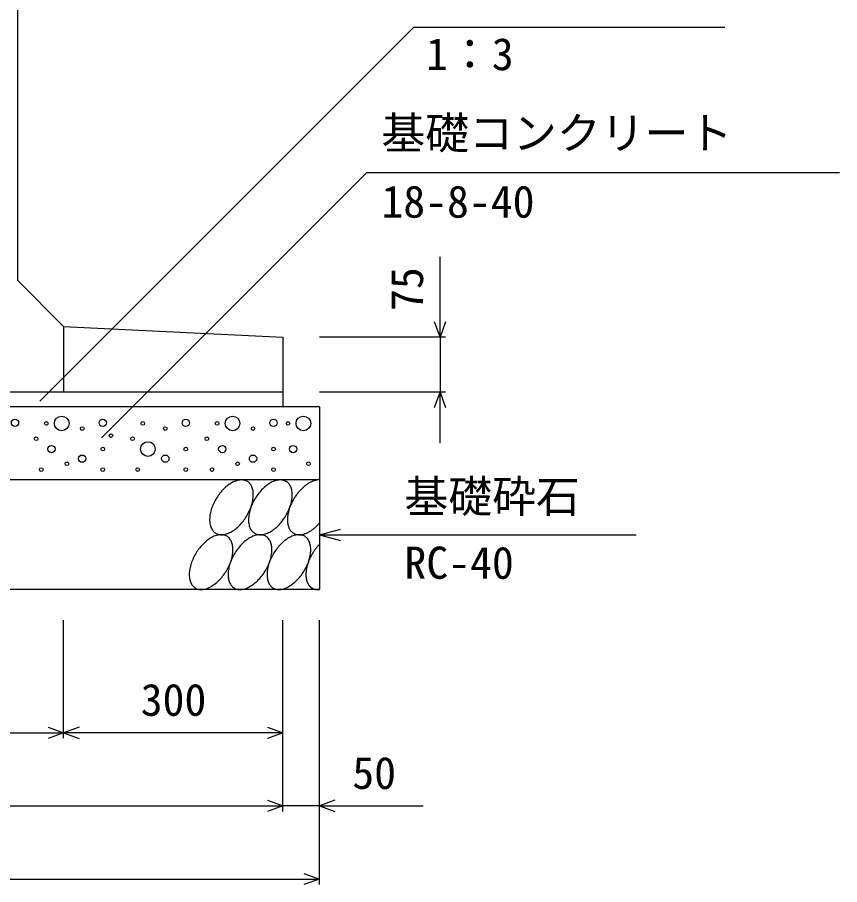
# Model space of a CAD drawing. Units: millimetres, scale not verified. Extents: x -25200 to 25200, y -8910 to 8910.
# Drawn here: x 6914 to 8039, y -2296 to -1110 of the extents above; entities that cross this region are included whole.
import ezdxf
from ezdxf.enums import TextEntityAlignment as Align

# ---------------------------------------------------------------- set-up
doc = ezdxf.new("R2010")
doc.units = ezdxf.units.MM
doc.header["$LTSCALE"] = 30
for name, color, linetype, lineweight in [('0-0_DIM', 7, 'Continuous', 25), ('0-2_HATCH', 6, 'Continuous', 25), ('0-5_OUTLINE', 3, 'Continuous', 25)]:
    doc.layers.add(name, color=color, linetype=linetype, lineweight=lineweight)
doc.styles.add('ＭＳ ゴシック', font='')
doc.styles.get('ＭＳ ゴシック').set_extended_font_data('MS Gothic')

msp = doc.modelspace()

# ---------------------------------------------------------------- linework, layer by layer
at = {"layer": '0-0_DIM'}
for p, q in [((7456.43, -1123.09), (6944.74, -1634.77)), ((7456.43, -1123.09), (7881.73, -1123.09)), ((7392.1, -1321.75), (7029.13, -1684.72)), ((7392.1, -1321.75), (8038.97, -1321.75)), ((7492.28, -1547.23), (7492.28, -1437.34)), ((7499.78, -1547.23), (7327.28, -1547.23)), ((7492.28, -1547.23), (7492.28, -1622.23)), ((7499.78, -1622.23), (7327.28, -1622.23)), ((7492.28, -1692.23), (7492.28, -1622.23)), ((7327.28, -1817.23), (7356.26, -1809.47)), ((7327.28, -1817.23), (7760.59, -1817.23)), ((7327.28, -1817.23), (7356.26, -1825)), ((6977.28, -2095.66), (6977.28, -1934.3)), ((7277.28, -2195.66), (7277.28, -1934.3)), ((7327.28, -2295.66), (7327.28, -1934.3)), ((6342.28, -2088.16), (6977.28, -2088.16)), ((7277.28, -2088.16), (6977.28, -2088.16)), ((6342.28, -2188.16), (7277.28, -2188.16)), ((7327.28, -2188.16), (7277.28, -2188.16)), ((7327.28, -2188.16), (7469.07, -2188.16)), ((6292.28, -2288.16), (7327.28, -2288.16))]:
    msp.add_line(p, q, dxfattribs=at)
for points in [[(7499.97, -1526.09), (7492.28, -1547.23), (7484.58, -1526.09)], [(7484.58, -1643.38), (7492.28, -1622.23), (7499.97, -1643.38)], [(6956.14, -2080.47), (6977.28, -2088.16), (6956.14, -2095.86)], [(6998.42, -2080.47), (6977.28, -2088.16), (6998.42, -2095.86)], [(7256.14, -2080.47), (7277.28, -2088.16), (7256.14, -2095.86)], [(7256.14, -2180.47), (7277.28, -2188.16), (7256.14, -2195.86)], [(7348.42, -2180.47), (7327.28, -2188.16), (7348.42, -2195.86)], [(7306.14, -2280.47), (7327.28, -2288.16), (7306.14, -2295.86)]]:
    msp.add_lwpolyline(points, dxfattribs=at)
at = {"layer": '0-2_HATCH'}
for points in [[(7228.78, -1744.45), (7227.78, -1743.87), (7226.68, -1743.38), (7225.58, -1742.97), (7224.38, -1742.66), (7223.18, -1742.43), (7221.98, -1742.3), (7220.68, -1742.25), (7219.38, -1742.3), (7217.98, -1742.43), (7216.58, -1742.66), (7215.18, -1742.97), (7213.78, -1743.38), (7212.38, -1743.87), (7210.88, -1744.44), (7209.48, -1745.11), (7207.98, -1745.85), (7206.48, -1746.68), (7205.08, -1747.59), (7203.58, -1748.57), (7202.08, -1749.63), (7200.68, -1750.76), (7199.28, -1751.97), (7197.88, -1753.24), (7196.48, -1754.57), (7195.08, -1755.96), (7193.78, -1757.41), (7192.48, -1758.92), (7191.18, -1760.47), (7189.98, -1762.07), (7188.78, -1763.72), (7187.68, -1765.4), (7186.58, -1767.12), (7185.48, -1768.87), (7184.48, -1770.64), (7183.58, -1772.44), (7182.68, -1774.25), (7181.88, -1776.08), (7181.08, -1777.91), (7180.38, -1779.75)], [(7281.98, -1744.45), (7280.98, -1743.87), (7279.88, -1743.38), (7278.78, -1742.97), (7277.58, -1742.66), (7276.38, -1742.43), (7275.18, -1742.3), (7273.88, -1742.25), (7272.58, -1742.3), (7271.18, -1742.43), (7269.78, -1742.66), (7268.38, -1742.97), (7266.98, -1743.38), (7265.58, -1743.87), (7264.08, -1744.44), (7262.68, -1745.11), (7261.18, -1745.85), (7259.68, -1746.68), (7258.28, -1747.59), (7256.78, -1748.57), (7255.28, -1749.63), (7253.88, -1750.76), (7252.48, -1751.97), (7251.08, -1753.24), (7249.68, -1754.57), (7248.28, -1755.96), (7246.98, -1757.41), (7245.68, -1758.92), (7244.38, -1760.47), (7243.18, -1762.07), (7241.98, -1763.72), (7240.88, -1765.4), (7239.78, -1767.12), (7238.68, -1768.87), (7237.68, -1770.64), (7236.78, -1772.44), (7235.88, -1774.25), (7235.08, -1776.08), (7234.28, -1777.91), (7233.58, -1779.75)], [(7327.28, -1742.25), (7326.38, -1742.26), (7325.58, -1742.31), (7324.68, -1742.4), (7323.78, -1742.52), (7322.88, -1742.69), (7321.98, -1742.89), (7321.08, -1743.13), (7320.08, -1743.41), (7319.18, -1743.72), (7318.18, -1744.07), (7317.28, -1744.46), (7316.28, -1744.89), (7315.38, -1745.35), (7314.38, -1745.84), (7313.48, -1746.37), (7312.48, -1746.94), (7311.48, -1747.54), (7310.58, -1748.17), (7309.58, -1748.83), (7308.68, -1749.53), (7307.68, -1750.26), (7306.78, -1751.02), (7305.88, -1751.8), (7304.98, -1752.62), (7303.98, -1753.46), (7303.08, -1754.34), (7302.18, -1755.23), (7301.38, -1756.15), (7300.48, -1757.1), (7299.58, -1758.07), (7298.78, -1759.06), (7297.98, -1760.08), (7297.08, -1761.11), (7296.28, -1762.16), (7295.58, -1763.24), (7294.78, -1764.32), (7294.08, -1765.43), (7293.28, -1766.55), (7292.58, -1767.68)], [(7236.18, -1755.96), (7235.88, -1754.57), (7235.48, -1753.24), (7234.98, -1751.97), (7234.48, -1750.77), (7233.78, -1749.63), (7233.18, -1748.57), (7232.38, -1747.59), (7231.58, -1746.68), (7230.68, -1745.85), (7229.78, -1745.11), (7228.78, -1744.45)], [(7289.48, -1755.96), (7289.08, -1754.57), (7288.68, -1753.24), (7288.18, -1751.97), (7287.68, -1750.77), (7286.98, -1749.63), (7286.38, -1748.57), (7285.58, -1747.59), (7284.78, -1746.68), (7283.88, -1745.85), (7282.98, -1745.11), (7281.98, -1744.45)], [(7203.08, -1815.06), (7204.58, -1814.4), (7206.08, -1813.65), (7207.48, -1812.83), (7208.98, -1811.92), (7210.48, -1810.93), (7211.88, -1809.87), (7213.28, -1808.74), (7214.78, -1807.54), (7216.18, -1806.27), (7217.58, -1804.94), (7218.88, -1803.54), (7220.28, -1802.09), (7221.58, -1800.59), (7222.78, -1799.03), (7224.08, -1797.43), (7225.18, -1795.79), (7226.38, -1794.11), (7227.48, -1792.39), (7228.48, -1790.64), (7229.48, -1788.87), (7230.48, -1787.07), (7231.28, -1785.26), (7232.18, -1783.43), (7232.88, -1781.59), (7233.58, -1779.75), (7234.28, -1777.91), (7234.78, -1776.08), (7235.28, -1774.25), (7235.78, -1772.44), (7236.08, -1770.64), (7236.38, -1768.87), (7236.68, -1767.12), (7236.78, -1765.4), (7236.88, -1763.72), (7236.88, -1762.08), (7236.88, -1760.48), (7236.68, -1758.92), (7236.48, -1757.42), (7236.18, -1755.96)], [(7256.28, -1815.06), (7257.78, -1814.4), (7259.28, -1813.65), (7260.68, -1812.83), (7262.18, -1811.92), (7263.68, -1810.93), (7265.08, -1809.87), (7266.58, -1808.74), (7267.98, -1807.54), (7269.38, -1806.27), (7270.78, -1804.94), (7272.08, -1803.54), (7273.48, -1802.09), (7274.78, -1800.59), (7275.98, -1799.03), (7277.28, -1797.43), (7278.38, -1795.79), (7279.58, -1794.11), (7280.68, -1792.39), (7281.68, -1790.64), (7282.68, -1788.87), (7283.68, -1787.07), (7284.48, -1785.26), (7285.38, -1783.43), (7286.08, -1781.59), (7286.78, -1779.75), (7287.48, -1777.91), (7287.98, -1776.08), (7288.58, -1774.25), (7288.98, -1772.44), (7289.38, -1770.64), (7289.68, -1768.87), (7289.88, -1767.12), (7289.98, -1765.4), (7290.08, -1763.72), (7290.08, -1762.08), (7290.08, -1760.48), (7289.88, -1758.92), (7289.68, -1757.42), (7289.48, -1755.96)], [(7292.58, -1767.68), (7291.98, -1768.82), (7291.28, -1769.98), (7290.68, -1771.15), (7290.08, -1772.32), (7289.48, -1773.5), (7288.88, -1774.69), (7288.38, -1775.89), (7287.88, -1777.08), (7287.38, -1778.28), (7286.88, -1779.49), (7286.48, -1780.69), (7286.08, -1781.89), (7285.68, -1783.09), (7285.38, -1784.29), (7285.08, -1785.48), (7284.78, -1786.66), (7284.48, -1787.84), (7284.28, -1789.01), (7284.08, -1790.17), (7283.88, -1791.32), (7283.78, -1792.46), (7283.68, -1793.59), (7283.58, -1794.7), (7283.58, -1795.79), (7283.48, -1796.87), (7283.58, -1797.93), (7283.58, -1798.97), (7283.68, -1800), (7283.78, -1801), (7283.88, -1801.98), (7284.08, -1802.94), (7284.28, -1803.87), (7284.48, -1804.78), (7284.78, -1805.66), (7285.08, -1806.52), (7285.38, -1807.35), (7285.68, -1808.15), (7286.08, -1808.92), (7286.48, -1809.66)], [(7180.38, -1779.75), (7179.78, -1781.59), (7179.18, -1783.43), (7178.68, -1785.25), (7178.28, -1787.07), (7177.88, -1788.86), (7177.58, -1790.64), (7177.38, -1792.38), (7177.18, -1794.1), (7177.08, -1795.78), (7177.08, -1797.43), (7177.18, -1799.03), (7177.28, -1800.59), (7177.48, -1802.09), (7177.78, -1803.54), (7178.08, -1804.94), (7178.58, -1806.27), (7178.98, -1807.54), (7179.58, -1808.74), (7180.18, -1809.87), (7180.88, -1810.93), (7181.58, -1811.92), (7182.38, -1812.82), (7183.28, -1813.65), (7184.18, -1814.4), (7185.18, -1815.06), (7186.18, -1815.64), (7187.28, -1816.13), (7188.38, -1816.53), (7189.58, -1816.85), (7190.78, -1817.07), (7192.08, -1817.21), (7193.38, -1817.25), (7194.68, -1817.21), (7195.98, -1817.07), (7197.38, -1816.85), (7198.78, -1816.53), (7200.18, -1816.13), (7201.68, -1815.64), (7203.08, -1815.06)], [(7233.58, -1779.75), (7232.98, -1781.59), (7232.38, -1783.43), (7231.88, -1785.25), (7231.48, -1787.07), (7231.08, -1788.86), (7230.78, -1790.64), (7230.58, -1792.38), (7230.38, -1794.1), (7230.28, -1795.78), (7230.28, -1797.43), (7230.38, -1799.03), (7230.48, -1800.59), (7230.68, -1802.09), (7230.98, -1803.54), (7231.38, -1804.94), (7231.78, -1806.27), (7232.28, -1807.54), (7232.78, -1808.74), (7233.38, -1809.87), (7234.08, -1810.93), (7234.78, -1811.92), (7235.68, -1812.82), (7236.48, -1813.65), (7237.38, -1814.4), (7238.38, -1815.06), (7239.38, -1815.64), (7240.48, -1816.13), (7241.68, -1816.53), (7242.78, -1816.85), (7243.98, -1817.07), (7245.28, -1817.21), (7246.58, -1817.25), (7247.88, -1817.21), (7249.28, -1817.07), (7250.58, -1816.85), (7251.98, -1816.53), (7253.48, -1816.13), (7254.88, -1815.64), (7256.28, -1815.06)], [(7317.28, -1810.64), (7318.18, -1809.94), (7319.18, -1809.21), (7320.08, -1808.45), (7321.08, -1807.66), (7321.98, -1806.84), (7322.88, -1806), (7323.78, -1805.13), (7324.68, -1804.23), (7325.58, -1803.3), (7326.38, -1802.36), (7327.28, -1801.39)], [(7286.48, -1809.66), (7286.88, -1810.37), (7287.38, -1811.05), (7287.88, -1811.69), (7288.38, -1812.31), (7288.88, -1812.89), (7289.48, -1813.43), (7290.08, -1813.94), (7290.68, -1814.42), (7291.28, -1814.86), (7291.98, -1815.27), (7292.58, -1815.63), (7293.28, -1815.96), (7294.08, -1816.26), (7294.78, -1816.52), (7295.58, -1816.73), (7296.28, -1816.91), (7297.08, -1817.06), (7297.98, -1817.16), (7298.78, -1817.23), (7299.58, -1817.25), (7300.48, -1817.24), (7301.38, -1817.19), (7302.18, -1817.1), (7303.08, -1816.97), (7303.98, -1816.81), (7304.98, -1816.61), (7305.88, -1816.36), (7306.78, -1816.08), (7307.68, -1815.77), (7308.68, -1815.41), (7309.58, -1815.02), (7310.58, -1814.6), (7311.48, -1814.13), (7312.48, -1813.64), (7313.48, -1813.1), (7314.38, -1812.54), (7315.38, -1811.94), (7316.28, -1811.3), (7317.28, -1810.64)], [(7200.98, -1819.44), (7199.88, -1818.86), (7198.78, -1818.37), (7197.68, -1817.96), (7196.48, -1817.65), (7195.28, -1817.42), (7194.08, -1817.29), (7192.78, -1817.24), (7191.48, -1817.29), (7190.08, -1817.42), (7188.68, -1817.65), (7187.28, -1817.96), (7185.88, -1818.37), (7184.48, -1818.86), (7182.98, -1819.43), (7181.58, -1820.1), (7180.08, -1820.84), (7178.58, -1821.67), (7177.18, -1822.58), (7175.68, -1823.56), (7174.28, -1824.62), (7172.78, -1825.75), (7171.38, -1826.96), (7169.98, -1828.23), (7168.58, -1829.56), (7167.18, -1830.95), (7165.88, -1832.4), (7164.58, -1833.91), (7163.28, -1835.46), (7162.08, -1837.06), (7160.88, -1838.71), (7159.78, -1840.39), (7158.68, -1842.11), (7157.58, -1843.86), (7156.58, -1845.63), (7155.68, -1847.43), (7154.78, -1849.24), (7153.98, -1851.07), (7153.18, -1852.9), (7152.48, -1854.74)], [(7208.38, -1830.96), (7207.98, -1829.56), (7207.58, -1828.23), (7207.08, -1826.96), (7206.58, -1825.76), (7205.88, -1824.62), (7205.28, -1823.56), (7204.48, -1822.58), (7203.68, -1821.67), (7202.78, -1820.84), (7201.88, -1820.1), (7200.98, -1819.44)], [(7254.18, -1819.44), (7253.08, -1818.86), (7251.98, -1818.37), (7250.88, -1817.96), (7249.78, -1817.65), (7248.48, -1817.42), (7247.28, -1817.29), (7245.98, -1817.24), (7244.68, -1817.29), (7243.28, -1817.42), (7241.88, -1817.65), (7240.48, -1817.96), (7239.08, -1818.37), (7237.68, -1818.86), (7236.18, -1819.43), (7234.78, -1820.1), (7233.28, -1820.84), (7231.78, -1821.67), (7230.38, -1822.58), (7228.88, -1823.56), (7227.48, -1824.62), (7225.98, -1825.75), (7224.58, -1826.96), (7223.18, -1828.23), (7221.78, -1829.56), (7220.38, -1830.95), (7219.08, -1832.4), (7217.78, -1833.91), (7216.48, -1835.46), (7215.28, -1837.06), (7214.08, -1838.71), (7212.98, -1840.39), (7211.88, -1842.11), (7210.78, -1843.86), (7209.88, -1845.63), (7208.88, -1847.43), (7207.98, -1849.24), (7207.18, -1851.07), (7206.38, -1852.9), (7205.68, -1854.74)], [(7261.58, -1830.96), (7261.18, -1829.56), (7260.78, -1828.23), (7260.28, -1826.96), (7259.78, -1825.76), (7259.18, -1824.62), (7258.48, -1823.56), (7257.68, -1822.58), (7256.88, -1821.67), (7256.08, -1820.84), (7255.08, -1820.1), (7254.18, -1819.44)], [(7307.38, -1819.44), (7306.28, -1818.86), (7305.28, -1818.37), (7304.08, -1817.96), (7302.98, -1817.65), (7301.68, -1817.42), (7300.48, -1817.29), (7299.18, -1817.24), (7297.88, -1817.29), (7296.48, -1817.42), (7295.18, -1817.65), (7293.78, -1817.96), (7292.28, -1818.37), (7290.88, -1818.86), (7289.38, -1819.43), (7287.98, -1820.1), (7286.48, -1820.84), (7285.08, -1821.67), (7283.58, -1822.58), (7282.08, -1823.56), (7280.68, -1824.62), (7279.18, -1825.75), (7277.78, -1826.96), (7276.38, -1828.23), (7274.98, -1829.56), (7273.58, -1830.95), (7272.28, -1832.4), (7270.98, -1833.91), (7269.78, -1835.46), (7268.48, -1837.06), (7267.28, -1838.71), (7266.18, -1840.39), (7265.08, -1842.11), (7264.08, -1843.86), (7263.08, -1845.63), (7262.08, -1847.43), (7261.18, -1849.24), (7260.38, -1851.07), (7259.68, -1852.9), (7258.88, -1854.74)], [(7314.78, -1830.96), (7314.38, -1829.56), (7313.98, -1828.23), (7313.48, -1826.96), (7312.98, -1825.76), (7312.38, -1824.62), (7311.68, -1823.56), (7310.88, -1822.58), (7310.08, -1821.67), (7309.28, -1820.84), (7308.28, -1820.1), (7307.38, -1819.44)], [(7175.18, -1890.05), (7176.68, -1889.39), (7178.18, -1888.64), (7179.58, -1887.82), (7181.08, -1886.91), (7182.58, -1885.92), (7183.98, -1884.86), (7185.48, -1883.73), (7186.88, -1882.53), (7188.28, -1881.26), (7189.68, -1879.93), (7190.98, -1878.53), (7192.38, -1877.08), (7193.68, -1875.58), (7194.88, -1874.02), (7196.18, -1872.42), (7197.28, -1870.78), (7198.48, -1869.1), (7199.58, -1867.38), (7200.58, -1865.63), (7201.58, -1863.86), (7202.58, -1862.06), (7203.38, -1860.25), (7204.28, -1858.42), (7204.98, -1856.59), (7205.68, -1854.75), (7206.38, -1852.91), (7206.88, -1851.07), (7207.48, -1849.24), (7207.88, -1847.43), (7208.28, -1845.63), (7208.58, -1843.86), (7208.78, -1842.11), (7208.88, -1840.39), (7208.98, -1838.71), (7208.98, -1837.07), (7208.98, -1835.47), (7208.78, -1833.91), (7208.58, -1832.41), (7208.38, -1830.96)], [(7228.48, -1890.05), (7229.88, -1889.39), (7231.38, -1888.64), (7232.78, -1887.82), (7234.28, -1886.91), (7235.78, -1885.92), (7237.18, -1884.86), (7238.68, -1883.73), (7240.08, -1882.53), (7241.48, -1881.26), (7242.88, -1879.93), (7244.18, -1878.53), (7245.58, -1877.08), (7246.88, -1875.58), (7248.08, -1874.02), (7249.38, -1872.42), (7250.58, -1870.78), (7251.68, -1869.1), (7252.78, -1867.38), (7253.78, -1865.63), (7254.78, -1863.86), (7255.78, -1862.06), (7256.68, -1860.25), (7257.48, -1858.42), (7258.18, -1856.59), (7258.88, -1854.75), (7259.58, -1852.91), (7260.18, -1851.07), (7260.68, -1849.24), (7261.08, -1847.43), (7261.48, -1845.63), (7261.78, -1843.86), (7261.98, -1842.11), (7262.08, -1840.39), (7262.18, -1838.71), (7262.18, -1837.07), (7262.18, -1835.47), (7261.98, -1833.91), (7261.78, -1832.41), (7261.58, -1830.96)], [(7281.68, -1890.05), (7283.08, -1889.39), (7284.58, -1888.64), (7286.08, -1887.82), (7287.48, -1886.91), (7288.98, -1885.92), (7290.38, -1884.86), (7291.88, -1883.73), (7293.28, -1882.53), (7294.68, -1881.26), (7296.08, -1879.93), (7297.48, -1878.53), (7298.78, -1877.08), (7300.08, -1875.58), (7301.38, -1874.02), (7302.58, -1872.42), (7303.78, -1870.78), (7304.88, -1869.1), (7305.98, -1867.38), (7306.98, -1865.63), (7307.98, -1863.86), (7308.98, -1862.06), (7309.88, -1860.25), (7310.68, -1858.42), (7311.48, -1856.59), (7312.18, -1854.75), (7312.78, -1852.91), (7313.38, -1851.07), (7313.88, -1849.24), (7314.28, -1847.43), (7314.68, -1845.63), (7314.98, -1843.86), (7315.18, -1842.11), (7315.38, -1840.39), (7315.38, -1838.71), (7315.48, -1837.07), (7315.38, -1835.47), (7315.28, -1833.91), (7315.08, -1832.41), (7314.78, -1830.96)], [(7327.28, -1830.49), (7326.78, -1831.02), (7326.28, -1831.56), (7325.78, -1832.1), (7325.28, -1832.66), (7324.78, -1833.22), (7324.28, -1833.79), (7323.78, -1834.36), (7323.38, -1834.94), (7322.88, -1835.53), (7322.38, -1836.13), (7321.98, -1836.73), (7321.48, -1837.34), (7321.08, -1837.95), (7320.58, -1838.57), (7320.18, -1839.2), (7319.78, -1839.83), (7319.38, -1840.46), (7318.88, -1841.1), (7318.48, -1841.75), (7318.08, -1842.4), (7317.68, -1843.05), (7317.38, -1843.71), (7316.98, -1844.37), (7316.58, -1845.04), (7316.18, -1845.7), (7315.88, -1846.37), (7315.48, -1847.05), (7315.18, -1847.73), (7314.78, -1848.4), (7314.48, -1849.08), (7314.18, -1849.77), (7313.88, -1850.45), (7313.58, -1851.14), (7313.28, -1851.83), (7312.98, -1852.51), (7312.68, -1853.2), (7312.48, -1853.89), (7312.18, -1854.58), (7311.98, -1855.27)], [(7152.48, -1854.74), (7151.88, -1856.58), (7151.28, -1858.42), (7150.78, -1860.24), (7150.38, -1862.06), (7149.98, -1863.85), (7149.68, -1865.63), (7149.48, -1867.38), (7149.28, -1869.09), (7149.18, -1870.78), (7149.18, -1872.42), (7149.28, -1874.02), (7149.38, -1875.58), (7149.58, -1877.08), (7149.88, -1878.53), (7150.28, -1879.93), (7150.68, -1881.26), (7151.18, -1882.53), (7151.68, -1883.73), (7152.28, -1884.86), (7152.98, -1885.92), (7153.78, -1886.91), (7154.58, -1887.81), (7155.38, -1888.64), (7156.28, -1889.39), (7157.28, -1890.05), (7158.38, -1890.63), (7159.38, -1891.12), (7160.58, -1891.52), (7161.68, -1891.84), (7162.88, -1892.06), (7164.18, -1892.2), (7165.48, -1892.24), (7166.78, -1892.2), (7168.18, -1892.06), (7169.48, -1891.84), (7170.88, -1891.52), (7172.38, -1891.12), (7173.78, -1890.63), (7175.18, -1890.05)], [(7205.68, -1854.74), (7205.08, -1856.58), (7204.48, -1858.42), (7203.98, -1860.24), (7203.58, -1862.06), (7203.18, -1863.85), (7202.88, -1865.63), (7202.68, -1867.38), (7202.48, -1869.09), (7202.48, -1870.78), (7202.38, -1872.42), (7202.48, -1874.02), (7202.58, -1875.58), (7202.78, -1877.08), (7203.08, -1878.53), (7203.48, -1879.93), (7203.88, -1881.26), (7204.38, -1882.53), (7204.88, -1883.73), (7205.48, -1884.86), (7206.18, -1885.92), (7206.98, -1886.91), (7207.78, -1887.81), (7208.58, -1888.64), (7209.58, -1889.39), (7210.48, -1890.05), (7211.58, -1890.63), (7212.58, -1891.12), (7213.78, -1891.52), (7214.88, -1891.84), (7216.18, -1892.06), (7217.38, -1892.2), (7218.68, -1892.24), (7219.98, -1892.2), (7221.38, -1892.06), (7222.68, -1891.84), (7224.08, -1891.52), (7225.58, -1891.12), (7226.98, -1890.63), (7228.48, -1890.05)], [(7258.88, -1854.74), (7258.28, -1856.58), (7257.68, -1858.42), (7257.18, -1860.24), (7256.78, -1862.06), (7256.38, -1863.85), (7256.08, -1865.63), (7255.88, -1867.38), (7255.78, -1869.09), (7255.68, -1870.78), (7255.68, -1872.42), (7255.68, -1874.02), (7255.78, -1875.58), (7256.08, -1877.08), (7256.28, -1878.53), (7256.68, -1879.93), (7257.08, -1881.26), (7257.58, -1882.53), (7258.08, -1883.73), (7258.68, -1884.86), (7259.38, -1885.92), (7260.18, -1886.91), (7260.98, -1887.81), (7261.78, -1888.64), (7262.78, -1889.39), (7263.68, -1890.05), (7264.78, -1890.63), (7265.78, -1891.12), (7266.98, -1891.52), (7268.08, -1891.84), (7269.38, -1892.06), (7270.58, -1892.2), (7271.88, -1892.24), (7273.18, -1892.2), (7274.58, -1892.06), (7275.98, -1891.84), (7277.38, -1891.52), (7278.78, -1891.12), (7280.18, -1890.63), (7281.68, -1890.05)], [(7311.98, -1855.27), (7311.68, -1855.96), (7311.48, -1856.65), (7311.28, -1857.34), (7311.08, -1858.03), (7310.88, -1858.71), (7310.68, -1859.4), (7310.48, -1860.08), (7310.28, -1860.76), (7310.08, -1861.44), (7309.98, -1862.12), (7309.78, -1862.8), (7309.68, -1863.47), (7309.58, -1864.14), (7309.48, -1864.81), (7309.38, -1865.47), (7309.28, -1866.13), (7309.18, -1866.78), (7309.08, -1867.43), (7308.98, -1868.08), (7308.98, -1868.72), (7308.88, -1869.36), (7308.88, -1869.99), (7308.88, -1870.62), (7308.88, -1871.24), (7308.88, -1871.86), (7308.88, -1872.47), (7308.88, -1873.08), (7308.88, -1873.68), (7308.88, -1874.27), (7308.98, -1874.85), (7308.98, -1875.43), (7309.08, -1876), (7309.18, -1876.57), (7309.28, -1877.13), (7309.38, -1877.68), (7309.48, -1878.22), (7309.58, -1878.75), (7309.68, -1879.28), (7309.78, -1879.8)], [(7309.78, -1879.8), (7309.98, -1880.3), (7310.08, -1880.8), (7310.28, -1881.3), (7310.48, -1881.78), (7310.68, -1882.25), (7310.88, -1882.72), (7311.08, -1883.17), (7311.28, -1883.62), (7311.48, -1884.05), (7311.68, -1884.48), (7311.98, -1884.89), (7312.18, -1885.3), (7312.48, -1885.69), (7312.68, -1886.08), (7312.98, -1886.45), (7313.28, -1886.81), (7313.58, -1887.17), (7313.88, -1887.51), (7314.18, -1887.84), (7314.48, -1888.16), (7314.78, -1888.46), (7315.18, -1888.76), (7315.48, -1889.04), (7315.88, -1889.32), (7316.18, -1889.58), (7316.58, -1889.83), (7316.98, -1890.07), (7317.38, -1890.29), (7317.68, -1890.5), (7318.08, -1890.71), (7318.48, -1890.9), (7318.88, -1891.07), (7319.38, -1891.24), (7319.78, -1891.39), (7320.18, -1891.53), (7320.58, -1891.66), (7321.08, -1891.77), (7321.48, -1891.88), (7321.98, -1891.97)], [(7321.98, -1891.97), (7322.38, -1892.04), (7322.88, -1892.11), (7323.38, -1892.16), (7323.78, -1892.2), (7324.28, -1892.23), (7324.78, -1892.24), (7325.28, -1892.24), (7325.78, -1892.23), (7326.28, -1892.21), (7326.78, -1892.17), (7327.28, -1892.12)]]:
    msp.add_lwpolyline(points, dxfattribs=at)
for centre, radius in [((6910.85, -1664.18), 5), ((6974.78, -1665.06), 10), ((7030.85, -1664.18), 5), ((7144.52, -1664.18), 5), ((7208.44, -1665.06), 10), ((7264.52, -1664.18), 5), ((7305.35, -1665.06), 10), ((6953.75, -1665.06), 2.5), ((7002.81, -1672.06), 2.5), ((7085.67, -1665.06), 2.5), ((7116.48, -1672.06), 2.5), ((7187.41, -1665.06), 2.5), ((7236.48, -1672.06), 2.5), ((7284.31, -1665.06), 2.5), ((6939.73, -1686.07), 2.5), ((7042.19, -1681.75), 2.5), ((7071.65, -1686.07), 2.5), ((7173.39, -1686.07), 2.5), ((6960.76, -1700.07), 5), ((7092.68, -1700.07), 10), ((7194.42, -1700.07), 5), ((7291.33, -1700.07), 5), ((7030.85, -1700.07), 2.5), ((7144.52, -1700.07), 2.5), ((7264.52, -1700.07), 2.5), ((6981.78, -1720.21), 2.5), ((7002.81, -1713.21), 5), ((7116.48, -1713.21), 5), ((7215.45, -1720.21), 2.5), ((7236.48, -1713.21), 5), ((7312.35, -1720.21), 2.5), ((6946.74, -1728.09), 2.5), ((7030.85, -1728.09), 2.5), ((7078.66, -1728.09), 2.5), ((7144.52, -1728.09), 2.5), ((7180.4, -1728.09), 2.5), ((7264.52, -1728.09), 2.5)]:
    msp.add_circle(centre, radius, dxfattribs=at)
at = {"layer": '0-5_OUTLINE'}
for p, q in [((6914.78, -1469.73), (6914.78, -1070.23)), ((6914.78, -1469.73), (6977.28, -1532.23)), ((6977.28, -1532.23), (6977.28, -1622.23)), ((6977.28, -1532.23), (7277.28, -1547.23)), ((7277.28, -1547.23), (7277.28, -1642.23)), ((7277.28, -1622.23), (6342.28, -1622.23)), ((7327.28, -1642.23), (6292.28, -1642.23)), ((7327.28, -1642.23), (7327.28, -1892.23)), ((7327.28, -1742.23), (6292.28, -1742.23)), ((7327.28, -1892.23), (6292.28, -1892.23))]:
    msp.add_line(p, q, dxfattribs=at)

# ---------------------------------------------------------------- texts
at = {"layer": '0-0_DIM', "style": 'ＭＳ ゴシック'}
for s, p in [('1：3', (7473.17, -1195.04)), ('基礎コンクリート', (7412.1, -1303.01)), ('18-8-40', (7412.1, -1396.83)), ('基礎砕石', (7443.6, -1800.06)), ('RC-40', (7443.6, -1890.75)), ('300', (7082.81, -2078.16)), ('50', (7372.28, -2178.16))]:
    msp.add_text(s, height=43.99, dxfattribs=at).set_placement(p, align=Align.BOTTOM_LEFT)
msp.add_text('75', height=43.99, rotation=90, dxfattribs=at).set_placement((7482.28, -1511.23), align=Align.BOTTOM_LEFT)

doc.saveas('drawing.dxf')
